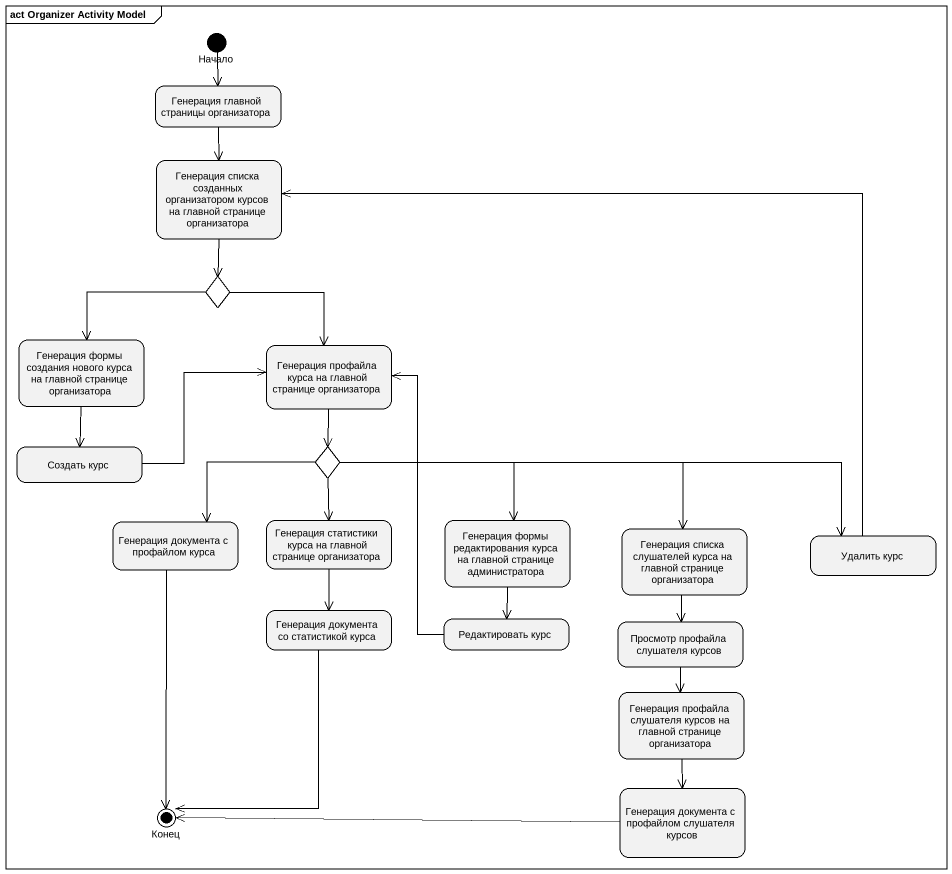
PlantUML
@startuml
mainframe act Organizer Activity Model
hide empty description
state Начало <<start>>
state "Генерация главной страницы организатора" as Генерация_главной_страницы
state "Генерация списка созданных организатором курсов на главной странице организатора" as Генерация_списка_созданных
state choice1 <<choice>>
state "Генерация формы создания нового курса на главной странице организатора" as Генерация_формы_создания
state "Генерация профайла курса на главной странице организатора" as Генерация_профайла_курса_на
state "Создать курс" as Создать_курс
state choice2 <<choice>>
state "Генерация документа с профайлом курса" as Генерация_документа_с
state "Генерация статистики курса на главной странице организатора" as Генерация_статистики_курса
state "Генерация формы редактирования курса на главной странице администратора" as Генерация_формы
state "Генерация списка слушателей курса на главной странице организатора" as Генерация_списка_слушателей
state "Удалить курс" as Удалить_курс
state "Генерация документа со статистикой курса" as Генерация_документа_со
state "Редактировать курс" as Редактировать_курс
state "Просмотр профайла слушателя курсов" as Просмотр_профайла_слушателя
state "Генерация профайла слушателя курсов на главной странице организатора" as Генерация_профайла
state Конец <<end>>
state "Генерация документа с профайлом слушателя курсов" as Генерация_документа_с_2
Начало --> Генерация_главной_страницы
Генерация_главной_страницы --> Генерация_списка_созданных
Генерация_списка_созданных --> choice1
choice1 -left-> Генерация_формы_создания
choice1 --> Генерация_профайла_курса_на
Генерация_формы_создания --> Создать_курс
Генерация_профайла_курса_на --> choice2
Создать_курс -right-> Генерация_профайла_курса_на
choice2 -left-> Генерация_документа_с
choice2 --> Генерация_статистики_курса
choice2 -right-> Генерация_формы
choice2 -right-> Генерация_списка_слушателей
choice2 -right-> Удалить_курс
Генерация_документа_с --> Конец
Генерация_статистики_курса --> Генерация_документа_со
Генерация_формы --> Редактировать_курс
Генерация_списка_слушателей --> Просмотр_профайла_слушателя
Удалить_курс -left-> Генерация_списка_созданных
Генерация_документа_со --> Конец
Редактировать_курс -up-> Генерация_профайла_курса_на
Просмотр_профайла_слушателя --> Генерация_профайла
Генерация_профайла --> Генерация_документа_с_2
Генерация_документа_с_2 -left-> Конец
@enduml
